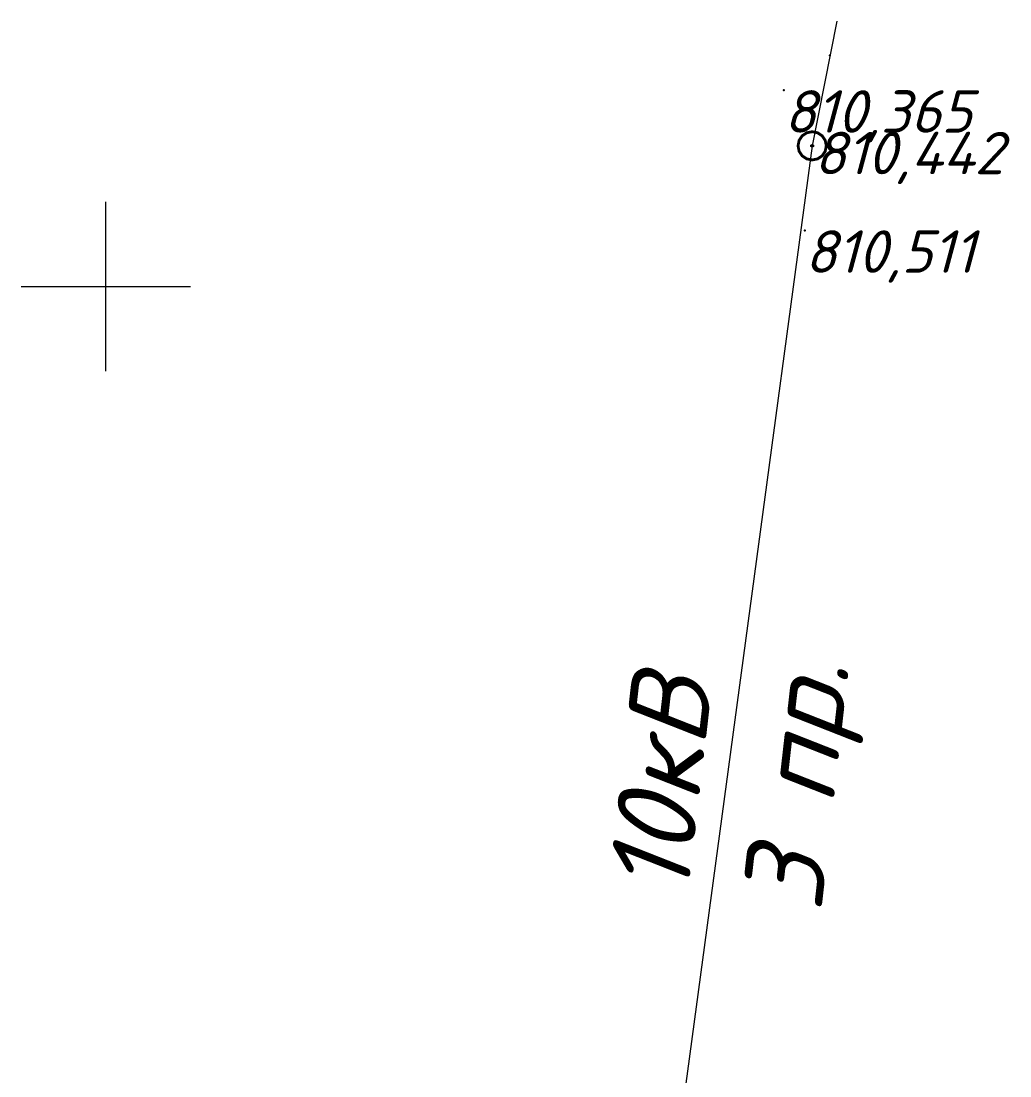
# Model space of a CAD drawing. Header units: metres. Extents: x 629572 to 645168, y 4785785 to 4790166.
# Drawn here: x 635397 to 635431.99, y 4788172.07 to 4788209.39 of the extents above; entities that cross this region are included whole.
import ezdxf

# ---------------------------------------------------------------- set-up
doc = ezdxf.new("R2010")
doc.units = ezdxf.units.M
doc.layers.get('0').update_dxf_attribs({"linetype": 'CONTINUOUS'})
doc.layers.add('ЛЭП в.напряж.', color=10, linetype='SIL_KAB_VYSVOLT', lineweight=13)
for name, color, linetype in [('Нурсултан', 7, 'CONTINUOUS'), ('Сетка координатная', 7, 'CONTINUOUS'), ('Столбы железобетонные', 7, 'CONTINUOUS')]:
    doc.layers.add(name, color=color, linetype=linetype)
doc.styles.add('ISOCPEUR', font='isocpeui.ttf')
doc.styles.get("Standard").update_dxf_attribs({"font": 'isocpeui.ttf'})
doc.linetypes.add('SIL_KAB_VYSVOLT', pattern='A,1.5,["<<",Standard,S=1.6,R=0,X=-1.5,Y=-0.8],5,0,1.5,[">>",Standard,S=1.6,R=0,X=-2.14,Y=-0.8],-2,8,-2', length=20)

# ---------------------------------------------------------------- blocks, each defined once
blk = doc.blocks.new('Крест')
at = {"color": 0, "linetype": 'Continuous', "lineweight": 0, "flags": 128}
for points in [[(0, -1), (0, 1)], [(-1, 0), (1, 0)]]:
    blk.add_lwpolyline(points, dxfattribs=at)
blk = doc.blocks.new('26 - 108.1.1 опоры  жб d-1.0')
blk.add_hatch(color=7).paths.add_polyline_path([(0, 0.05), (-0.05, 0), (0, -0.05), (0.05, 0)])
at = {"color": 7, "linetype": 'Continuous', "lineweight": 0, "const_width": 0.1, "flags": 128}
blk.add_lwpolyline([(0, 0.5), (0.191, 0.462), (0.354, 0.354), (0.462, 0.191), (0.5, 0), (0.462, -0.191), (0.354, -0.354), (0.191, -0.462), (0, -0.5), (-0.191, -0.462), (-0.354, -0.354), (-0.462, -0.191), (-0.5, 0), (-0.462, 0.191), (-0.354, 0.354), (-0.191, 0.462), (0, 0.5)], close=True, dxfattribs=at)
at = {"color": 7, "linetype": 'Continuous', "lineweight": 0, "true_color": 0xffffff, "flags": 128}
blk.add_lwpolyline([(0, 0.5), (-0.25, 0.433), (-0.433, 0.25), (-0.5, 0), (-0.433, -0.25), (-0.25, -0.433), (0, -0.5), (0.25, -0.433), (0.433, -0.25), (0.5, 0), (0.433, 0.25), (0.25, 0.433), (0, 0.5)], close=True, dxfattribs=at)
at = {"color": 7, "linetype": 'Continuous', "lineweight": 0, "flags": 128}
for points in [[(0, 0.05), (-0.05, 0), (0, -0.05), (0.05, 0), (0, 0.05)], [(0, 0.05), (0.043, 0.025), (0.043, -0.025), (0, -0.05), (-0.043, -0.025), (-0.043, 0.025), (0, 0.05)]]:
    blk.add_lwpolyline(points, close=True, dxfattribs=at)
at = {"color": 7, "style": 'ISOCPEUR', "flags": 1}
for tag in ['Отметка(высота) верхнего провода', 'Отметка(высота) нижнего провода', 'X', 'Высота', 'Отметка', 'Имя объекта CREDO-III', 'Код объекта CREDO-III', 'Номер', 'Y']:
    blk.add_attdef(tag, (0, 0), '', height=2.5, dxfattribs=at)

msp = doc.modelspace()

# ---------------------------------------------------------------- linework, layer by layer
at = {"layer": 'ЛЭП в.напряж.', "lineweight": 13}
msp.add_lwpolyline([(635425.87, 4788209.391), (635424.995, 4788204.977), (635417.54, 4788149.657)], dxfattribs=at)
at = {"layer": 'Нурсултан', "color": 7}
for p in [(635425.62, 4788208.179, -786.677), (635423.997, 4788206.943, 23.688), (635425.062, 4788205.473, 23.765), (635424.733, 4788201.987, 23.834)]:
    msp.add_point(p, dxfattribs=at)

# ---------------------------------------------------------------- block references
at = {"layer": 'Сетка координатная', "color": 136, "linetype": 'Continuous', "true_color": 0x008080, "xscale": 3, "yscale": 3}
msp.add_blockref('Крест', (635400, 4788200), dxfattribs=at)
at = {"layer": 'Столбы железобетонные', "color": 7, "linetype": 'Continuous'}
msp.add_blockref('26 - 108.1.1 опоры  жб d-1.0', (635424.995, 4788204.977, 795.239), dxfattribs=at)

# ---------------------------------------------------------------- texts
at = {"layer": 'ЛЭП в.напряж.', "color": 1, "insert": (635426.087, 4788177.739), "char_height": 2.8505, "attachment_point": 7, "rotation": 83.5224, "style": 'ISOCPEUR'}
msp.add_mtext('10кВ\\P3 пр.', dxfattribs=at)
at = {"layer": 'Нурсултан', "color": 251, "char_height": 1.5, "attachment_point": 1, "style": 'ISOCPEUR'}
for s, insert in [('810,365', (635423.997, 4788206.943, 23.688)), ('810,442', (635425.062, 4788205.473, 23.765)), ('810,511', (635424.733, 4788201.987, 23.834))]:
    msp.add_mtext(s, dxfattribs=dict(at, insert=insert))

doc.saveas('drawing.dxf')
